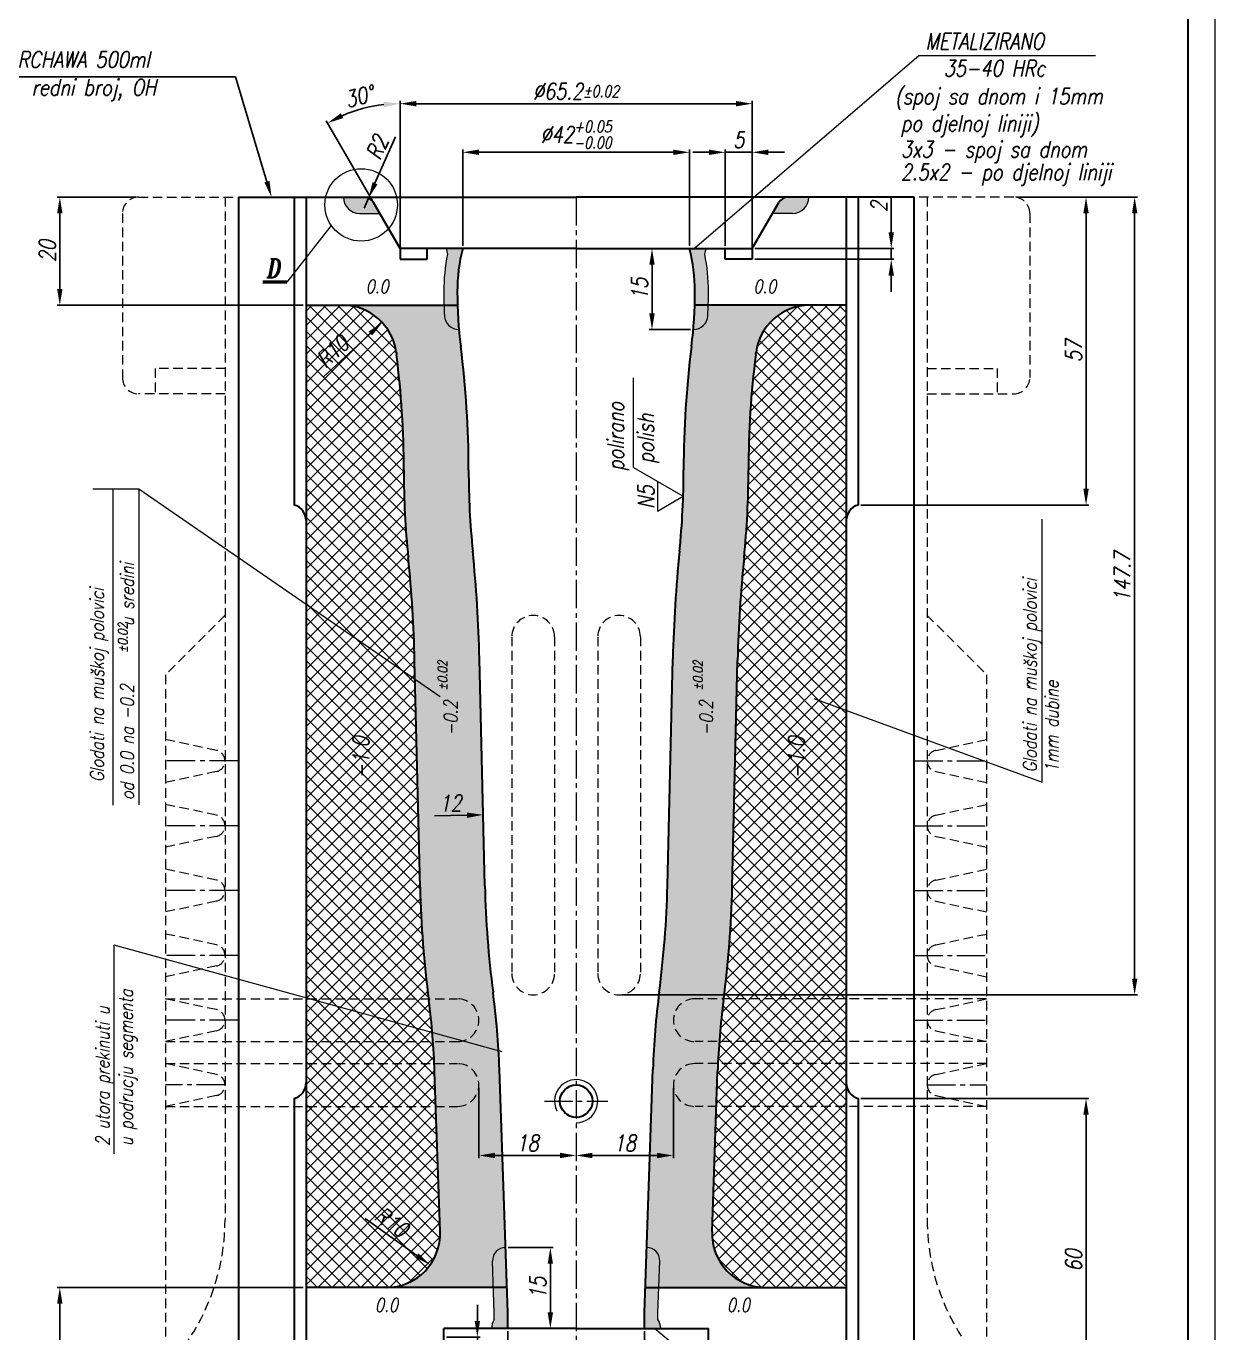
# Model space of a CAD drawing. Extents: x 459 to 1047, y 12 to 613.
# Drawn here: x 659.3 to 879.4, y 134.8 to 376.8 of the extents above; entities that cross this region are included whole.
import ezdxf
from ezdxf import colors
from ezdxf.entities.mleader import LeaderData, LeaderLine
from ezdxf.math import Vec2, Vec3

# ---------------------------------------------------------------- set-up
doc = ezdxf.new("R2010")
doc.units = 0
doc.header["$LTSCALE"] = 7
doc.header["$MEASUREMENT"] = 0
doc.linetypes.add('CENTER2', pattern=[1.125, 0.75, -0.125, 0.125, -0.125])
doc.linetypes.add('HIDDEN', pattern=[0.375, 0.25, -0.125])
doc.layers.get('0').update_dxf_attribs({"linetype": 'CONTINUOUS', "lineweight": 15})
for name, color, linetype, lineweight in [('1', 1, 'CENTER2', 15), ('2', 2, 'HIDDEN', 15), ('3', 3, 'CONTINUOUS', 30), ('4', 5, 'CONTINUOUS', 50), ('8', 252, 'CONTINUOUS', 15), ('ENGLISH', 252, 'CONTINUOUS', 18)]:
    doc.layers.add(name, color=color, linetype=linetype, lineweight=lineweight)
doc.styles.add('ITALICT', font='ITALICT.shx', dxfattribs={"width": 0.8, "height": 3})
doc.styles.get("Standard").update_dxf_attribs({"font": 'isocp.shx', "height": 3})
doc.dimstyles.get("Standard").update_dxf_attribs({"dimtxt": 3, "dimasz": 3, "dimexe": 0.5, "dimexo": 0.5, "dimgap": 0.8, "dimtad": 1, "dimdsep": 46, "dimtxsty": 'ITALICT', "dimcen": 0.09, "dimazin": 2, "dimtfac": 1, "dimtmove": 0, "dimatfit": 3, "dimfxl": 1, "dimtolj": 1, "dimtzin": 0, "dimarcsym": 0})

# ---------------------------------------------------------------- blocks, each defined once
blk = doc.blocks.new('*D15')
at = {"color": 0, "lineweight": -2, "transparency": 16777216}
for p, q in [((728.56, 336.12), (728.56, 362.94)), ((731.56, 362.44), (790.76, 362.44)), ((793.76, 336.12), (793.76, 362.94))]:
    blk.add_line(p, q, dxfattribs=at)
at = {"color": 0, "transparency": 16777216}
for points in [[(731.56, 362.94), (731.56, 361.94), (728.56, 362.44)], [(790.76, 362.94), (790.76, 361.94), (793.76, 362.44)]]:
    blk.add_solid(points, dxfattribs=at)
at = {"color": 0, "transparency": 16777216, "insert": (761.16, 364.74), "char_height": 3, "attachment_point": 5, "style": 'ITALICT'}
blk.add_mtext('\\A1;%%c65.2{}{\\H0.71x;\\C3;%%p0.02}', dxfattribs=at)
blk = doc.blocks.new('*D34')
at = {"color": 0, "lineweight": -2, "transparency": 16777216}
for p, q in [((743.16, 180.22), (743.16, 167.17)), ((746.16, 167.67), (758.16, 167.67))]:
    blk.add_line(p, q, dxfattribs=at)
at = {"color": 0, "transparency": 16777216}
for points in [[(746.16, 168.17), (746.16, 167.17), (743.16, 167.67)], [(758.16, 168.17), (758.16, 167.17), (761.16, 167.67)]]:
    blk.add_solid(points, dxfattribs=at)
at = {"color": 0, "transparency": 16777216, "insert": (752.16, 169.97), "char_height": 3, "attachment_point": 5, "style": 'ITALICT'}
blk.add_mtext('\\A1;18', dxfattribs=at)
blk = doc.blocks.new('*D35')
at = {"color": 0, "lineweight": -2, "transparency": 16777216}
for p, q in [((779.16, 180.22), (779.16, 167.17)), ((764.16, 167.67), (776.16, 167.67))]:
    blk.add_line(p, q, dxfattribs=at)
at = {"color": 0, "transparency": 16777216}
for points in [[(764.16, 168.17), (764.16, 167.17), (761.16, 167.67)], [(776.16, 168.17), (776.16, 167.17), (779.16, 167.67)]]:
    blk.add_solid(points, dxfattribs=at)
at = {"color": 0, "transparency": 16777216, "insert": (770.16, 169.97), "char_height": 3, "attachment_point": 5, "style": 'ITALICT'}
blk.add_mtext('\\A1;18', dxfattribs=at)
blk = doc.blocks.new('*D36')
at = {"color": 0, "lineweight": -2, "transparency": 16777216}
for p, q in [((842.66, 345.12), (856.06, 345.12)), ((855.56, 291.12), (855.56, 342.12)), ((813.85, 288.12), (856.06, 288.12))]:
    blk.add_line(p, q, dxfattribs=at)
at = {"color": 0, "transparency": 16777216}
for points in [[(855.06, 342.12), (856.06, 342.12), (855.56, 345.12)], [(855.06, 291.12), (856.06, 291.12), (855.56, 288.12)]]:
    blk.add_solid(points, dxfattribs=at)
at = {"color": 0, "transparency": 16777216, "insert": (853.26, 316.62), "char_height": 3, "attachment_point": 5, "rotation": 90, "style": 'ITALICT'}
blk.add_mtext('\\A1;57', dxfattribs=at)
blk = doc.blocks.new('*D37')
at = {"color": 0, "lineweight": -2, "transparency": 16777216}
for p, q in [((813.85, 178.22), (856.06, 178.22)), ((855.56, 121.22), (855.56, 175.22)), ((834.66, 118.22), (856.06, 118.22))]:
    blk.add_line(p, q, dxfattribs=at)
at = {"color": 0, "transparency": 16777216}
for points in [[(855.06, 175.22), (856.06, 175.22), (855.56, 178.22)], [(855.06, 121.22), (856.06, 121.22), (855.56, 118.22)]]:
    blk.add_solid(points, dxfattribs=at)
at = {"color": 0, "transparency": 16777216, "insert": (853.26, 148.22), "char_height": 3, "attachment_point": 5, "rotation": 90, "style": 'ITALICT'}
blk.add_mtext('\\A1;60', dxfattribs=at)
blk = doc.blocks.new('*D39')
at = {"color": 0, "lineweight": -2, "transparency": 16777216}
for p, q in [((842.66, 345.12), (865.06, 345.12)), ((864.56, 342.12), (864.56, 200.42)), ((769.61, 197.42), (865.06, 197.42))]:
    blk.add_line(p, q, dxfattribs=at)
at = {"color": 0, "transparency": 16777216}
for points in [[(864.06, 342.12), (865.06, 342.12), (864.56, 345.12)], [(864.06, 200.42), (865.06, 200.42), (864.56, 197.42)]]:
    blk.add_solid(points, dxfattribs=at)
at = {"color": 0, "transparency": 16777216, "insert": (862.26, 274.77), "char_height": 3, "attachment_point": 5, "rotation": 90, "style": 'ITALICT'}
blk.add_mtext('\\A1;147.7', dxfattribs=at)
blk = doc.blocks.new('*D40')
at = {"color": 0, "lineweight": -2, "transparency": 16777216}
for p, q in [((679.66, 345.12), (665.08, 345.12)), ((665.58, 342.12), (665.58, 328.12)), ((710.66, 325.12), (665.08, 325.12))]:
    blk.add_line(p, q, dxfattribs=at)
at = {"color": 0, "transparency": 16777216}
for points in [[(665.08, 342.12), (666.08, 342.12), (665.58, 345.12)], [(665.08, 328.12), (666.08, 328.12), (665.58, 325.12)]]:
    blk.add_solid(points, dxfattribs=at)
at = {"color": 0, "transparency": 16777216, "insert": (663.28, 335.12), "char_height": 3, "attachment_point": 5, "rotation": 90, "style": 'ITALICT'}
blk.add_mtext('\\A1;20', dxfattribs=at)
blk = doc.blocks.new('*D41')
at = {"color": 0, "lineweight": -2, "transparency": 16777216}
for p, q in [((710.66, 143.22), (665.08, 143.22)), ((665.58, 121.22), (665.58, 140.22)), ((675.33, 118.22), (665.08, 118.22))]:
    blk.add_line(p, q, dxfattribs=at)
at = {"color": 0, "transparency": 16777216}
for points in [[(665.08, 140.22), (666.08, 140.22), (665.58, 143.22)], [(665.08, 121.22), (666.08, 121.22), (665.58, 118.22)]]:
    blk.add_solid(points, dxfattribs=at)
at = {"color": 0, "transparency": 16777216, "insert": (663.28, 130.72), "char_height": 3, "attachment_point": 5, "rotation": 90, "style": 'ITALICT'}
blk.add_mtext('\\A1;25', dxfattribs=at)
blk = doc.blocks.new('*D56')
at = {"color": 0, "lineweight": -2, "transparency": 16777216}
for p, q in [((740.16, 336.12), (740.16, 353.94)), ((743.16, 353.44), (779.16, 353.44)), ((782.16, 336.12), (782.16, 353.94))]:
    blk.add_line(p, q, dxfattribs=at)
at = {"color": 0, "transparency": 16777216}
for points in [[(743.16, 353.94), (743.16, 352.94), (740.16, 353.44)], [(779.16, 353.94), (779.16, 352.94), (782.16, 353.44)]]:
    blk.add_solid(points, dxfattribs=at)
at = {"color": 0, "transparency": 16777216, "insert": (761.16, 356.72), "char_height": 3, "attachment_point": 5, "style": 'ITALICT'}
blk.add_mtext('\\A1;%%c42{}{\\H0.71x;\\C3;\\S+0.05^ -0.00;}', dxfattribs=at)
blk = doc.blocks.new('*D57')
at = {"color": 0, "lineweight": -2, "transparency": 16777216}
for p, q in [((727.7, 356.31), (723.93, 347.7)), ((721.92, 343.12), (722.73, 344.95))]:
    blk.add_line(p, q, dxfattribs=at)
at = {"color": 0, "transparency": 16777216}
blk.add_solid([(723.47, 347.9), (724.39, 347.5), (722.73, 344.95)], dxfattribs=at)
at = {"color": 0, "transparency": 16777216, "insert": (724.31, 354.3), "char_height": 3, "attachment_point": 5, "rotation": 66.3525, "style": 'ITALICT'}
blk.add_mtext('\\A1;R2', dxfattribs=at)
blk = doc.blocks.new('*D58')
at = {"color": 0, "lineweight": -2, "transparency": 16777216}
for p, q in [((748.51, 135.12), (748.51, 108.39)), ((773.81, 135.12), (773.81, 108.39)), ((751.51, 108.89), (770.81, 108.89))]:
    blk.add_line(p, q, dxfattribs=at)
at = {"color": 0, "transparency": 16777216}
for points in [[(751.51, 109.39), (751.51, 108.39), (748.51, 108.89)], [(770.81, 109.39), (770.81, 108.39), (773.81, 108.89)]]:
    blk.add_solid(points, dxfattribs=at)
at = {"color": 0, "transparency": 16777216, "insert": (761.16, 112.18), "char_height": 3, "attachment_point": 5, "style": 'ITALICT'}
blk.add_mtext('\\A1;%%c25.3{}{\\H0.71x;\\C3;\\S+0.05^ -0.00;}', dxfattribs=at)
blk = doc.blocks.new('*D61')
at = {"color": 0, "lineweight": -2, "transparency": 16777216}
for p, q in [((742.88, 137.02), (742.88, 140.02)), ((737.16, 134.02), (743.38, 134.02)), ((742.88, 134.02), (742.88, 132.52)), ((742.88, 129.52), (742.88, 119.89))]:
    blk.add_line(p, q, dxfattribs=at)
at = {"color": 0, "transparency": 16777216}
for points in [[(742.38, 137.02), (743.38, 137.02), (742.88, 134.02)], [(742.38, 129.52), (743.38, 129.52), (742.88, 132.52)]]:
    blk.add_solid(points, dxfattribs=at)
at = {"color": 0, "transparency": 16777216, "insert": (740.58, 123.21), "char_height": 3, "attachment_point": 5, "rotation": 90, "style": 'ITALICT'}
blk.add_mtext('\\A1;1.5', dxfattribs=at)
blk = doc.blocks.new('*D92')
at = {"color": 0, "lineweight": -2, "transparency": 16777216}
for p, q in [((728.56, 336.62), (728.56, 362.95)), ((723.41, 344.55), (714.9, 359.29))]:
    blk.add_line(p, q, dxfattribs=at)
blk.add_arc((728.56, 335.62), 26.83, 96.4093, 113.5907, dxfattribs=at)
at = {"color": 0, "transparency": 16777216}
for points in [[(718.05, 359.76), (717.6, 360.66), (715.15, 358.86)], [(725.54, 362.78), (725.6, 361.79), (728.56, 362.45)]]:
    blk.add_solid(points, dxfattribs=at)
at = {"color": 0, "transparency": 16777216, "insert": (721.02, 363.76), "char_height": 3, "attachment_point": 5, "rotation": 15, "style": 'ITALICT'}
blk.add_mtext('\\A1;30°', dxfattribs=at)
blk = doc.blocks.new('*D100')
at = {"color": 0, "lineweight": -2, "transparency": 16777216}
for p, q in [((748.6, 150.62), (756.89, 150.62)), ((756.39, 147.62), (756.39, 138.62))]:
    blk.add_line(p, q, dxfattribs=at)
at = {"color": 0, "transparency": 16777216}
for points in [[(755.89, 147.62), (756.89, 147.62), (756.39, 150.62)], [(755.89, 138.62), (756.89, 138.62), (756.39, 135.62)]]:
    blk.add_solid(points, dxfattribs=at)
at = {"color": 0, "transparency": 16777216, "insert": (754.09, 143.12), "char_height": 3, "attachment_point": 5, "rotation": 90, "style": 'ITALICT'}
blk.add_mtext('\\A1;15', dxfattribs=at)
blk = doc.blocks.new('*D101')
at = {"color": 0, "lineweight": -2, "transparency": 16777216}
for p, q in [((819.5, 338.62), (819.5, 345.16)), ((794.26, 335.62), (820, 335.62)), ((819.5, 333.62), (819.5, 335.62)), ((794.26, 333.62), (820, 333.62)), ((819.5, 330.62), (819.5, 327.62))]:
    blk.add_line(p, q, dxfattribs=at)
at = {"color": 0, "transparency": 16777216}
for points in [[(819, 338.62), (820, 338.62), (819.5, 335.62)], [(819, 330.62), (820, 330.62), (819.5, 333.62)]]:
    blk.add_solid(points, dxfattribs=at)
at = {"color": 0, "transparency": 16777216, "insert": (817.2, 343.39), "char_height": 3, "attachment_point": 5, "rotation": 90, "style": 'ITALICT'}
blk.add_mtext('\\A1;2', dxfattribs=at)
blk = doc.blocks.new('*D102')
at = {"color": 0, "lineweight": -2, "transparency": 16777216}
for p, q in [((785.76, 353.44), (782.76, 353.44)), ((788.76, 336.12), (788.76, 353.94)), ((793.76, 353.44), (788.76, 353.44)), ((793.76, 336.12), (793.76, 353.94)), ((796.76, 353.44), (799.76, 353.44))]:
    blk.add_line(p, q, dxfattribs=at)
at = {"color": 0, "transparency": 16777216}
for points in [[(785.76, 353.94), (785.76, 352.94), (788.76, 353.44)], [(796.76, 353.94), (796.76, 352.94), (793.76, 353.44)]]:
    blk.add_solid(points, dxfattribs=at)
at = {"color": 0, "transparency": 16777216, "insert": (791.26, 355.74), "char_height": 3, "attachment_point": 5, "style": 'ITALICT'}
blk.add_mtext('\\A1;5', dxfattribs=at)
blk = doc.blocks.new('*D103')
at = {"color": 0, "lineweight": -2, "transparency": 16777216}
for p, q in [((775.21, 332.62), (775.21, 323.62)), ((782.36, 320.62), (774.71, 320.62))]:
    blk.add_line(p, q, dxfattribs=at)
at = {"color": 0, "transparency": 16777216}
for points in [[(774.71, 332.62), (775.71, 332.62), (775.21, 335.62)], [(774.71, 323.62), (775.71, 323.62), (775.21, 320.62)]]:
    blk.add_solid(points, dxfattribs=at)
at = {"color": 0, "transparency": 16777216, "insert": (772.91, 328.12), "char_height": 3, "attachment_point": 5, "rotation": 90, "style": 'ITALICT'}
blk.add_mtext('\\A1;15', dxfattribs=at)
blk = doc.blocks.new('A$C06FE1C3C')
for p, q in [((-9.22, 5.32), (-9.22, 21.93)), ((-9.22, 5.32), (0, 0)), ((-4.76, 2.75), (-4.76, -2.75)), ((-4.76, -2.75), (0, 0))]:
    blk.add_line(p, q)
at = {"style": 'ITALICT', "width": 0.8}
for s, p in [('polirano', (-11.02, 4.68)), ('N5', (-5.38, -2.36))]:
    blk.add_text(s, height=3, rotation=90, dxfattribs=at).set_placement(p)
at = {"layer": 'ENGLISH', "style": 'ITALICT', "width": 0.8}
blk.add_text('polish', height=3, rotation=90, dxfattribs=at).set_placement((-5.45, 6.02))
blk = doc.blocks.new('*D106')
at = {"color": 0, "lineweight": -2, "transparency": 16777216}
blk.add_line((714.41, 311.86), (723.07, 319.88), dxfattribs=at)
at = {"color": 0, "transparency": 16777216}
blk.add_solid([(722.73, 320.24), (723.41, 319.51), (725.27, 321.91)], dxfattribs=at)
at = {"color": 0, "transparency": 16777216, "insert": (716.08, 316.54), "char_height": 3, "attachment_point": 5, "rotation": 42.7799, "style": 'ITALICT'}
blk.add_mtext('\\A1;R10', dxfattribs=at)
blk = doc.blocks.new('*D107')
at = {"color": 0, "lineweight": -2, "transparency": 16777216}
blk.add_line((722.09, 156.01), (731.7, 149.15), dxfattribs=at)
at = {"color": 0, "transparency": 16777216}
blk.add_solid([(731.99, 149.56), (731.41, 148.75), (734.14, 147.41)], dxfattribs=at)
at = {"color": 0, "transparency": 16777216, "insert": (727.01, 155.33), "char_height": 3, "attachment_point": 5, "rotation": 324.4875, "style": 'ITALICT'}
blk.add_mtext('\\A1;R10', dxfattribs=at)
blk = doc.blocks.new('*D108')
at = {"color": 0, "lineweight": -2, "transparency": 16777216}
blk.add_line((734.95, 230.54), (740.95, 230.68), dxfattribs=at)
at = {"color": 0, "transparency": 16777216}
for points in [[(734.94, 231.04), (734.97, 230.04), (731.95, 230.47)], [(740.94, 231.18), (740.96, 230.18), (743.95, 230.75)]]:
    blk.add_solid(points, dxfattribs=at)
at = {"color": 0, "transparency": 16777216, "insert": (737.9, 232.91), "char_height": 3, "attachment_point": 5, "rotation": 1.3639, "style": 'ITALICT'}
blk.add_mtext('\\A1;12', dxfattribs=at)

msp = doc.modelspace()

# ---------------------------------------------------------------- hatches: boundary and pattern name
h = msp.add_hatch(color=256)
h.dxf.hatch_style = 1
h.paths.add_polyline_path([(718.0794, 345.121, 0.41421356), (721.0794, 342.121), (724.8115, 342.121), (723.6568, 344.121, 0.26794919), (721.9247, 345.121)])
h.paths.add_polyline_path([(801.2491, 342.121, 0.41421356), (804.2491, 345.121), (800.4038, 345.121, 0.26794919), (798.6717, 344.121), (797.517, 342.121)])
h = msp.add_hatch(color=256)
h.dxf.hatch_style = 1
h.paths.add_polyline_path([(784.9698, 334.5585, 0.09075242), (785.1642, 335.621), (782.1642, 335.621, -0.06225775), (783.1642, 327.621, -0.00781393), (783.1252, 325.121), (785.6263, 325.121, 0.00757706), (785.6642, 327.621, 0.04992545)])
h.paths.add_polyline_path([(785.6263, 325.121), (783.1252, 325.121, -0.01409017), (782.8574, 320.621, 0.39847713), (785.5439, 323.1662, 0.00592936)])
h.paths.add_polyline_path([(739.2033, 325.121), (736.7021, 325.121, 0.00592936), (736.7846, 323.1662, 0.39847713), (739.4711, 320.621, -0.01409017)])
h.paths.add_polyline_path([(739.1642, 327.621, -0.06225775), (740.1642, 335.621), (737.1642, 335.621, 0.09075242), (737.3587, 334.5585, 0.04992545), (736.6642, 327.621, 0.00757706), (736.7021, 325.121), (739.2033, 325.121, -0.00781393)])
h = msp.add_hatch(color=256)
h.dxf.hatch_style = 1
h.paths.add_polyline_path([(748.1009, 150.621, 0.42433445), (745.6855, 148.121), (745.8543, 143.221), (748.3558, 143.221)])
h.paths.add_polyline_path([(748.3558, 143.221), (745.8543, 143.221), (746.0142, 138.578), (746.0142, 137.2793, 0.14747682), (745.5142, 135.621), (748.5142, 135.621), (748.5142, 138.621)])
h.paths.add_polyline_path([(776.4742, 143.221), (773.9727, 143.221), (773.8142, 138.621), (773.8142, 135.621), (776.8142, 135.621, 0.14747682), (776.3142, 137.2793), (776.3142, 138.578)])
h.paths.add_polyline_path([(776.6429, 148.121, 0.42433445), (774.2276, 150.621), (773.9727, 143.221), (776.4742, 143.221)])
at = {"layer": '8'}
h = msp.add_hatch(dxfattribs=at)
h.set_pattern_fill('ANSI37', color=256, scale=15)
h.paths.add_polyline_path([(811.1642, 325.121), (804.3954, 325.121, 0.38180118), (794.458, 316.2379, 0.03220377), (793.0642, 294.621, -0.02515493), (792.2452, 278.3515, 0.01920073), (791.0608, 259.3354), (790.0608, 217.3354, -0.02660793), (788.4436, 196.3759, 0.02394978), (787.3571, 183.2079), (786.3361, 153.5653, 0.42433445), (796.3302, 143.221), (811.1642, 143.221)])
h.paths.add_polyline_path([(732.2676, 217.3354), (731.3512, 255.8273), (711.1642, 269.7457), (711.1642, 196.8365), (734.5349, 190.4059, 0.01088044), (733.8849, 196.3759, -0.02660793)])
h.paths.add_polyline_path([(730.0833, 278.3515, -0.02515493), (729.2642, 294.621, 0.03220377), (727.8705, 316.2379, 0.38180118), (717.9331, 325.121), (711.1642, 325.121), (711.1642, 269.7457), (731.3512, 255.8273), (731.2676, 259.3354, 0.01920073)])
h.paths.add_polyline_path([(735.9924, 153.5653), (734.9713, 183.2079, 0.01306594), (734.5349, 190.4059), (711.1642, 196.8365), (711.1642, 143.221), (725.9983, 143.221, 0.42433445)])
h.paths.add_polyline_path([(804.2179, 236.9022), (804.2179, 246.6307), (799.7179, 246.6307), (799.7179, 236.9022)], flags=24)
h.paths.add_polyline_path([(723.5862, 236.9022), (723.5862, 246.6307), (719.0862, 246.6307), (719.0862, 236.9022)], flags=24)
h.paths.add_polyline_path([(722.1609, 156.0209), (729.2426, 150.9673), (731.8566, 154.6302), (724.7749, 159.6839)], flags=24)
h.paths.add_polyline_path([(714.4128, 311.9316), (720.7983, 317.8405), (717.742, 321.1434), (711.3564, 315.2345)], flags=24)
h = msp.add_hatch(dxfattribs=at)
h.set_pattern_fill('DOTS', color=256, scale=15)
h.paths.add_polyline_path([(742.0226, 279.5567, -0.02515493), (741.2642, 294.621, 0.03178603), (739.8096, 317.4803, -0.00987265), (739.4711, 320.621, -0.39847713), (736.7846, 323.1662, -0.00592936), (736.7021, 325.121), (717.9331, 325.121, -0.37867034), (727.8577, 316.3465, 0.00106087), (727.9064, 315.9592, -0.03178603), (729.2642, 294.621, 0.02515493), (730.0833, 278.3515, -0.01920073), (731.2676, 259.3354), (732.2676, 217.3354, 0.02660793), (733.8849, 196.3759, -0.01088044), (734.5349, 190.4059), (746.808, 187.0288, 0.01826148), (745.7833, 197.934, -0.02660793), (744.2642, 217.621), (743.2642, 259.621, 0.01920073)])
h.paths.add_polyline_path([(746.808, 187.0288), (734.5349, 190.4059, -0.01306594), (734.9713, 183.2079), (735.9924, 153.5653, -0.42433445), (725.9983, 143.221), (745.8543, 143.221), (745.6855, 148.121, -0.42433445), (748.1009, 150.621), (746.9642, 183.621, 0.00568582)])
h.paths.add_polyline_path([(737.7225, 253.869), (737.7225, 261.2107), (735.0975, 261.2107), (735.0975, 253.869)], flags=24)
h.paths.add_polyline_path([(739.8249, 244.9743), (739.8249, 253.0815), (736.0749, 253.0815), (736.0749, 244.9743)], flags=24)
h.paths.add_polyline_path([(735.3742, 230.599), (740.5299, 230.7217), (740.4228, 235.2204), (735.2671, 235.0977)], flags=24)
h = msp.add_hatch(dxfattribs=at)
h.set_pattern_fill('DOTS', color=256, scale=15)
h.paths.add_polyline_path([(793.0642, 294.621, -0.03178603), (794.4221, 315.9592, 0.00106087), (794.4708, 316.3465, -0.37867034), (804.3954, 325.121), (785.6263, 325.121, -0.00592936), (785.5439, 323.1662, -0.39847713), (782.8574, 320.621, -0.00987265), (782.5189, 317.4803, 0.03178603), (781.0642, 294.621, -0.02515493), (780.3059, 279.5567, 0.01920073), (779.0642, 259.621), (778.0642, 217.621, -0.02660793), (776.5452, 197.934, 0.02394978), (775.3642, 183.621), (774.2276, 150.621, -0.42433445), (776.6429, 148.121), (776.4742, 143.221), (796.3302, 143.221, -0.42433445), (786.3361, 153.5653), (787.3571, 183.2079, -0.02394978), (788.4436, 196.3759, 0.02660793), (790.0608, 217.3354), (791.0608, 259.3354, -0.01920073), (792.2452, 278.3515, 0.02515493)])
h.paths.add_polyline_path([(787.1139, 244.9743), (787.1139, 253.0815), (783.3639, 253.0815), (783.3639, 244.9743)], flags=24)
h.paths.add_polyline_path([(785.0115, 253.869), (785.0115, 261.2107), (782.3865, 261.2107), (782.3865, 253.869)], flags=24)

# ---------------------------------------------------------------- linework, layer by layer
for p, q in [((879.4079, 612.9628), (879.4079, 12.3608)), ((824.6164, 371.3021), (783.0552, 335.621)), ((857.2871, 371.3021), (824.6164, 371.3021)), ((721.0794, 342.121), (724.8115, 342.121)), ((801.2491, 342.121), (797.517, 342.121)), ((715.8269, 339.9113), (707.6362, 329.4)), ((728.5642, 336.121), (728.5642, 335.621)), ((793.7642, 335.621), (793.7642, 336.121)), ((671.671, 291.0956), (680.199, 291.0956)), ((675.4528, 232.5317), (675.4528, 291.0956)), ((680.199, 291.0956), (680.199, 232.5744)), ((680.199, 291.0956), (735.9828, 252.6339)), ((847.4647, 236.7748), (847.4647, 285.5093)), ((805.1729, 252.3139), (847.4647, 236.7748)), ((675.6378, 167.989), (675.6378, 206.6119)), ((747.4463, 186.8532), (675.6378, 206.6119)), ((746.0157, 138.535), (745.6855, 148.121)), ((776.3128, 138.535), (776.6429, 148.121)), ((746.0142, 137.2793), (746.0142, 138.621)), ((776.3142, 137.2793), (776.3142, 138.621)), ((808.3573, 108.3802), (775.6465, 135.621))]:
    msp.add_line(p, q)
msp.add_circle((721.3659, 343.696), 6.7086)
for centre, radius, start, end in [((721.0794, 345.121), 3, 180, 270), ((801.2491, 345.121), 3, 270, 0), ((771.6642, 327.621), 35, 168.567423, 180), ((740.1642, 335.621), 3, 180, 200.742103), ((782.1642, 335.621), 3, 339.257897, 360), ((750.6642, 327.621), 35, 360, 11.432577), ((819.1642, 327.621), 82.5, 180, 183.095394), ((703.1642, 327.621), 82.5, 356.904606, 360), ((739.4711, 323.3114), 2.6904, 183.095394, 269.999998), ((782.8574, 323.3114), 2.6904, 270.000002, 356.904606), ((761.1642, 177.721), 4, 270, 206.70514), ((748.1009, 148.2042), 2.4168, 90, 181.972741), ((774.2276, 148.2042), 2.4168, 358.027259, 90), ((748.5142, 135.621), 3, 146.44269, 180), ((773.8142, 135.621), 3, 0, 33.55731)]:
    msp.add_arc(centre, radius, start, end)
at = {"layer": '1'}
for p, q in [((761.1642, 345.121), (761.1642, 118.221)), ((698.542, 240.721), (685.1642, 240.721)), ((823.7865, 240.721), (837.1642, 240.721)), ((698.542, 228.721), (685.1642, 228.721)), ((823.7865, 228.721), (837.1642, 228.721)), ((698.542, 216.721), (685.1642, 216.721)), ((823.7865, 216.721), (837.1642, 216.721)), ((698.542, 204.721), (685.1642, 204.721)), ((823.7865, 204.721), (837.1642, 204.721)), ((698.542, 192.721), (685.1642, 192.721)), ((823.7865, 192.721), (837.1642, 192.721)), ((696.1642, 180.721), (685.1642, 180.721)), ((826.1642, 180.721), (837.1642, 180.721)), ((755.289, 177.721), (767.056, 177.721))]:
    msp.add_line(p, q, dxfattribs=at)
at = {"layer": '2'}
for p, q in [((680.1642, 345.121), (698.7142, 345.121)), ((696.1642, 345.121), (696.1642, 155.771)), ((842.1642, 345.121), (823.6642, 345.121)), ((826.1642, 345.121), (826.1642, 155.771)), ((677.1642, 342.121), (677.1642, 311.721)), ((845.1642, 342.121), (845.1642, 311.721)), ((696.2142, 313.421), (683.2142, 313.421)), ((683.2142, 313.421), (683.2142, 308.721)), ((826.1142, 313.421), (839.1142, 313.421)), ((839.1142, 313.421), (839.1142, 308.721)), ((696.2142, 308.721), (680.1642, 308.721)), ((826.1142, 308.721), (842.1642, 308.721)), ((696.2142, 267.721), (685.1642, 256.671)), ((826.1142, 267.721), (837.1642, 256.671)), ((749.2642, 263.721), (749.2642, 201.371)), ((757.1642, 263.721), (757.1642, 201.371)), ((765.1642, 263.721), (765.1642, 201.371)), ((773.0642, 263.721), (773.0642, 201.371)), ((685.1642, 256.671), (685.1642, 121.221)), ((837.1642, 256.671), (837.1642, 121.221)), ((694.5801, 242.6773), (685.1642, 244.6787)), ((827.7484, 242.6773), (837.1642, 244.6787)), ((694.5801, 238.7647), (685.1642, 236.7633)), ((827.7484, 238.7647), (837.1642, 236.7633)), ((694.5801, 230.6773), (685.1642, 232.6787)), ((827.7484, 230.6773), (837.1642, 232.6787)), ((694.5801, 226.7647), (685.1642, 224.7633)), ((827.7484, 226.7647), (837.1642, 224.7633)), ((694.5801, 218.6773), (685.1642, 220.6787)), ((827.7484, 218.6773), (837.1642, 220.6787)), ((694.5801, 214.7647), (685.1642, 212.7633)), ((827.7484, 214.7647), (837.1642, 212.7633)), ((694.5801, 206.6773), (685.1642, 208.6787)), ((827.7484, 206.6773), (837.1642, 208.6787)), ((694.5801, 202.7647), (685.1642, 200.7633)), ((827.7484, 202.7647), (837.1642, 200.7633)), ((694.5801, 194.6773), (685.1642, 196.6787)), ((685.1642, 196.6787), (739.2012, 196.6787)), ((837.1642, 196.6787), (783.1272, 196.6787)), ((827.7484, 194.6773), (837.1642, 196.6787)), ((694.5801, 190.7647), (685.1642, 188.7633)), ((685.1642, 188.7527), (739.2012, 188.7527)), ((837.1642, 188.7527), (783.1272, 188.7527)), ((827.7484, 190.7647), (837.1642, 188.7633)), ((694.5801, 182.6773), (685.1642, 184.6787)), ((685.1642, 184.6787), (739.2012, 184.6787)), ((837.1642, 184.6787), (783.1272, 184.6787)), ((827.7484, 182.6773), (837.1642, 184.6787)), ((694.5801, 178.7647), (685.1642, 176.7633)), ((685.1642, 176.7527), (739.2012, 176.7527)), ((837.1642, 176.7527), (783.1272, 176.7527)), ((827.7484, 178.7647), (837.1642, 176.7633))]:
    msp.add_line(p, q, dxfattribs=at)
for centre, radius, start, end in [((680.1642, 342.121), 3, 90, 180), ((842.1642, 342.121), 3, 0, 90), ((680.1642, 311.721), 3, 180, 270), ((842.1642, 311.721), 3, 270, 0), ((753.2142, 263.721), 3.95, 0, 180), ((769.1142, 263.721), 3.95, 0, 180), ((694.1642, 240.721), 2, 282, 78), ((828.1642, 240.721), 2, 102, 258), ((694.1642, 228.721), 2, 282, 78), ((828.1642, 228.721), 2, 102, 258), ((694.1642, 216.721), 2, 282, 78), ((828.1642, 216.721), 2, 102, 258), ((694.1642, 204.721), 2, 282, 78), ((828.1642, 204.721), 2, 102, 258), ((753.2142, 201.371), 3.95, 180, 0), ((769.1142, 201.371), 3.95, 180, 0), ((739.2012, 192.7157), 3.963, 270, 90), ((783.1272, 192.7157), 3.963, 90, 270), ((694.1642, 192.721), 2, 282, 78), ((828.1642, 192.721), 2, 102, 258), ((739.2012, 180.7157), 3.963, 270, 90), ((783.1272, 180.7157), 3.963, 90, 270), ((694.1642, 180.721), 2, 282, 78), ((828.1642, 180.721), 2, 102, 258), ((656.1642, 155.771), 40, 316.468848, 0), ((866.1642, 155.771), 40, 180, 223.531152)]:
    msp.add_arc(centre, radius, start, end, dxfattribs=at)
at = {"layer": '3'}
for p, q in [((874.4079, 607.9628), (874.4079, 17.3608)), ((698.6642, 345.121), (698.6642, 118.221)), ((698.7142, 345.121), (761.1642, 345.121)), ((708.9804, 345.121), (708.9804, 288.121)), ((711.1642, 345.121), (711.1642, 118.221)), ((728.5642, 335.621), (723.6568, 344.121)), ((823.6642, 345.121), (761.1642, 345.121)), ((793.7642, 335.621), (798.6717, 344.121)), ((811.1642, 345.121), (811.1642, 118.221)), ((813.3481, 345.121), (813.3481, 288.121)), ((823.6642, 345.121), (823.6642, 118.221)), ((761.1642, 335.621), (728.5642, 335.621)), ((728.5642, 335.621), (728.5642, 333.621)), ((733.5642, 333.621), (733.5642, 335.621)), ((761.1642, 335.621), (793.7642, 335.621)), ((788.7642, 333.621), (788.7642, 335.621)), ((793.7642, 335.621), (793.7642, 333.621)), ((728.5642, 333.621), (733.5642, 333.621)), ((793.7642, 333.621), (788.7642, 333.621)), ((711.1642, 325.121), (739.2033, 325.121)), ((811.1642, 325.121), (783.1252, 325.121)), ((732.2676, 217.3354), (731.2676, 259.3354)), ((744.2642, 217.621), (743.2642, 259.621)), ((778.0642, 217.621), (779.0642, 259.621)), ((790.0608, 217.3354), (791.0608, 259.3354)), ((735.9924, 153.5653), (734.9713, 183.2079)), ((748.5142, 138.621), (746.9642, 183.621)), ((773.8142, 138.621), (775.3642, 183.621)), ((786.3361, 153.5653), (787.3571, 183.2079)), ((708.9804, 178.221), (708.9804, 118.221)), ((813.3481, 178.221), (813.3481, 118.221)), ((748.3558, 143.221), (711.1642, 143.221)), ((773.9727, 143.221), (811.1642, 143.221)), ((748.5142, 135.621), (748.5142, 138.621)), ((773.8142, 135.621), (773.8142, 138.621)), ((761.1642, 135.621), (736.6642, 135.621)), ((736.6642, 132.521), (736.6642, 135.621)), ((761.1642, 135.621), (785.6642, 135.621)), ((785.6642, 132.521), (785.6642, 135.621))]:
    msp.add_line(p, q, dxfattribs=at)
msp.add_circle((761.1642, 177.721), 3, dxfattribs=at)
for centre, radius, start, end in [((721.9247, 343.121), 2, 30, 90), ((800.4038, 343.121), 2, 90, 150), ((771.6642, 327.621), 32.5, 165.749967, 180), ((750.6642, 327.621), 32.5, 0, 14.250033), ((819.1642, 327.621), 80, 180, 187.282371), ((703.1642, 327.621), 80, 352.717629, 0), ((717.9331, 315.121), 10, 7.039237, 90), ((804.3954, 315.121), 10, 90, 172.960763), ((560.9285, 294.621), 180.3357, 0, 7.282371), ((961.3999, 294.621), 180.3357, 172.717629, 180), ((819.1642, 327.621), 92, 187.039237, 187.282371), ((560.9285, 294.621), 168.3357, 0, 7.282371), ((961.3999, 294.621), 168.3357, 172.717629, 180), ((703.1642, 327.621), 92, 352.717629, 352.960763), ((891.2642, 294.621), 162, 180, 185.763871), ((891.2642, 294.621), 150, 180, 185.763871), ((631.0642, 294.621), 150, 354.236129, 0), ((631.0642, 294.621), 162, 354.236129, 0), ((708.1642, 285.2342), 3, 0, 74.213144), ((814.1642, 285.2342), 3, 105.786856, 180), ((483.1701, 253.4283), 248.1678, 1.363928, 5.763871), ((483.1701, 253.4283), 260.1678, 1.363928, 5.763871), ((1039.1584, 253.4283), 260.1678, 174.236129, 178.636072), ((1039.1584, 253.4283), 248.1678, 174.236129, 178.636072), ((929.8659, 222.0401), 197.6542, 181.363928, 187.460578), ((929.8659, 222.0401), 185.6542, 181.363928, 187.460578), ((592.4626, 222.0401), 185.6542, 352.539422, 358.636072), ((592.4626, 222.0401), 197.6542, 352.539422, 358.636072), ((597.0531, 178.4574), 138, 1.972741, 7.460578), ((597.0531, 178.4574), 150, 1.972741, 7.460578), ((925.2753, 178.4574), 150, 172.539422, 178.027259), ((925.2753, 178.4574), 138, 172.539422, 178.027259), ((708.1642, 181.1079), 3, 285.786856, 0), ((814.1642, 181.1079), 3, 180, 254.213144), ((725.9983, 153.221), 10, 270, 1.972741), ((796.3302, 153.221), 10, 178.027259, 270)]:
    msp.add_arc(centre, radius, start, end, dxfattribs=at)
at = {"layer": '4'}
msp.add_line((707.6362, 329.4), (703.1598, 329.4), dxfattribs=at)

# ---------------------------------------------------------------- block references
msp.add_blockref('A$C06FE1C3C', (780.9855, 289.7627))

# ---------------------------------------------------------------- texts
at = {"style": 'ITALICT', "width": 0.8}
for s, height, p in [('METALIZIRANO', 3, (825.8535, 372.5014)), ('GRAVIRATI: VARCHAWA 500ml ', 3, (636.0654, 369.1176)), ('35-40 HRc', 3, (829.2144, 367.4931)), ('redni broj, OH', 3, (660.3813, 363.9599)), ('(spoj sa dnom i 15mm', 3, (820.1978, 362.3205)), ('po djelnoj liniji)', 3, (821.2702, 357.3191)), ('3x3 - spoj sa dnom', 3, (821.2702, 352.4863)), ('2.5x2 - po djelnoj liniji', 3, (821.2702, 348.2843)), ('D', 3.5, (703.9033, 330.2139)), ('0.0', 2.5, (722.194, 327.3391)), ('0.0', 2.5, (793.9629, 327.3391)), ('0.0', 2.5, (723.9176, 138.7304)), ('0.0', 2.5, (789.0657, 138.7304))]:
    msp.add_text(s, height=height, dxfattribs=at).set_placement(p)
for s, height, p in [('od 0.0 na -0.2      u sredini', 2.5, (679.2914, 233.4684)), ('Glodati na muškoj polovici', 2.5, (673.712, 236.8397)), ('Glodati na muškoj polovici', 2.5, (846.4197, 238.6171)), (' %%p0.02', 1.75, (678.1116, 259.801)), (' %%p0.02', 1.75, (737.285, 252.8399)), (' %%p0.02', 1.75, (784.574, 252.8399)), ('1mm dubine', 2.5, (850.4674, 238.6171)), ('-0.2', 2.5, (739.1999, 245.4088)), ('-0.2', 2.5, (786.4889, 245.4088)), ('-1.0', 3, (722.8362, 237.4236)), ('-1.0', 3, (803.4679, 237.4236)), ('u podrucju segmenta', 2.5, (679.0902, 169.4123)), ('2 utora prekinuti u', 2.5, (674.7521, 169.4123))]:
    msp.add_text(s, height=height, rotation=90, dxfattribs=at).set_placement(p)

# ---------------------------------------------------------------- dimensions: what is measured, and where the dimension line sits
dim = msp.add_angular_dim_2l(base=(723.9049, 362.0457), line1=((728.5642, 336.121), (728.5642, 335.621)), line2=((728.5642, 335.621), (723.6568, 344.121)), dimstyle='Standard')
dim.commit()
dim.dimension.update_dxf_attribs({"geometry": '*D92', "text_midpoint": (721.0242, 363.7607)})
dim = msp.add_linear_dim(base=(793.7642, 362.4384), p1=(728.5642, 335.621), p2=(793.7642, 335.621), text='%%c<>{}{\\H0.71x;\\C3;%%p0.02}', dimstyle='Standard', override={"dimtp": 0.02, "dimtm": 0.02, "dimtdec": 2, "dimtmove": 0, "dimtzin": 0})
dim.commit()
dim.dimension.update_dxf_attribs({"geometry": '*D15', "text_midpoint": (761.1642, 362.4384), "dimtype": 160})
for base, p1, p2, text, override, picture, middle in [((782.1642, 353.4384), (740.1642, 335.621), (782.1642, 335.621), '%%c<>{}{\\H0.71x;\\C3;\\S+0.05^ -0.00;}', {"dimtp": 0.05, "dimtm": 0, "dimtdec": 2, "dimtmove": 0, "dimtzin": 0}, '*D56', (761.1642, 356.7234)), ((773.8142, 108.8925), (748.5142, 135.621), (773.8142, 135.621), '<>{}{\\H0.71x;\\C3;\\S+0.05^ -0.00;}', {"dimpost": '%%c<>', "dimtp": 0.05, "dimtm": 0, "dimtdec": 2, "dimtmove": 0, "dimtzin": 0}, '*D58', (761.1642, 112.1775))]:
    dim = msp.add_linear_dim(base=base, p1=p1, p2=p2, text=text, dimstyle='Standard', override=override)
    dim.commit()
    dim.dimension.update_dxf_attribs({"geometry": picture, "text_midpoint": middle})
dim = msp.add_radius_dim(center=(721.9247, 343.121), mpoint=(722.7269, 344.9531), dimstyle='Standard')
dim.commit()
dim.dimension.update_dxf_attribs({"geometry": '*D57', "text_midpoint": (724.3103, 354.3031)})
for base, p1, p2, picture, middle in [((788.7642, 353.4384), (793.7642, 335.621), (788.7642, 335.621), '*D102', (791.2642, 355.7384)), ((761.1642, 167.6662), (743.1642, 180.7157), (761.1642, 167.6662), '*D34', (752.1642, 169.9662))]:
    dim = msp.add_linear_dim(base=base, p1=p1, p2=p2, dimstyle='Standard')
    dim.commit()
    dim.dimension.update_dxf_attribs({"geometry": picture, "text_midpoint": middle})
for base, p1, p2, picture, middle in [((665.5849, 325.121), (680.1642, 345.121), (711.1642, 325.121), '*D40', (663.2849, 335.121)), ((775.2101, 320.621), (775.2101, 335.621), (782.8574, 320.621), '*D103', (772.9101, 328.121)), ((855.56, 178.221), (834.1642, 118.221), (813.3481, 178.221), '*D37', (853.26, 148.221)), ((756.3947, 135.621), (748.1009, 150.621), (756.3947, 135.621), '*D100', (754.0947, 143.121)), ((665.5849, 143.221), (675.8311, 118.221), (711.1642, 143.221), '*D41', (663.2849, 130.721)), ((742.8797, 132.521), (736.6642, 134.021), (742.8797, 132.521), '*D61', (740.5797, 123.2067))]:
    dim = msp.add_linear_dim(base=base, p1=p1, p2=p2, angle=90, dimstyle='Standard')
    dim.commit()
    dim.dimension.update_dxf_attribs({"geometry": picture, "text_midpoint": middle})
dim = msp.add_linear_dim(base=(864.56, 197.421), p1=(842.1642, 345.121), p2=(769.1142, 197.421), angle=90, dimstyle='Standard', override={"dimtmove": 0})
dim.commit()
dim.dimension.update_dxf_attribs({"geometry": '*D39', "text_midpoint": (864.56, 274.771), "dimtype": 160})
dim = msp.add_linear_dim(base=(819.4956, 333.621), p1=(793.7642, 335.621), p2=(793.7642, 333.621), angle=90, dimstyle='Standard')
dim.commit()
dim.dimension.update_dxf_attribs({"geometry": '*D101', "text_midpoint": (819.4956, 343.3925), "dimtype": 160})
dim = msp.add_linear_dim(base=(855.56, 345.121), p1=(813.3481, 288.121), p2=(842.1642, 345.121), angle=90, dimstyle='Standard', override={"dimtmove": 0})
dim.commit()
dim.dimension.update_dxf_attribs({"geometry": '*D36', "text_midpoint": (853.26, 316.621)})
for center, mpoint, picture, middle in [((717.9331, 315.121), (725.2727, 321.9129), '*D106', (717.6395, 314.8494)), ((725.9983, 153.221), (734.1382, 147.4122), '*D107', (725.6727, 153.4534))]:
    dim = msp.add_radius_dim(center=center, mpoint=mpoint, dimstyle='Standard')
    dim.commit()
    dim.dimension.update_dxf_attribs({"geometry": picture, "text_midpoint": middle, "dimtype": 164})
dim = msp.add_aligned_dim(p1=(731.955, 230.4675), p2=(743.9516, 230.7532), distance=0, dimstyle='Standard')
dim.commit()
dim.dimension.update_dxf_attribs({"geometry": '*D108', "text_midpoint": (737.8985, 232.9097)})
dim = msp.add_linear_dim(base=(779.1642, 167.6662), p1=(761.1642, 167.6662), p2=(779.1642, 180.7157), dimstyle='Standard', override={"dimtmove": 1})
dim.commit()
dim.dimension.update_dxf_attribs({"geometry": '*D35', "text_midpoint": (770.1642, 169.9662)})

# ---------------------------------------------------------------- leaders
ml = msp.add_multileader_mtext('Standard')
ml.set_content('', color=256)
ml.set_leader_properties()
ml.build(insert=Vec2(0, 0))
ml.multileader.update_dxf_attribs({"text_right_attachment_type": 6, "dogleg_length": 0.36, "arrow_head_size": 3})
ctx = ml.context
ctx.base_point, ctx.arrow_head_size, ctx.plane_origin = Vec3(632.5119, 369.4103), 3, Vec3(731.5598, 315.4181)
ctx.right_attachment, ctx.text_align_type = 6, 2
notes = []
notes.append((ctx, [(0, (1, 1, 0), (698.1253, 367.4103), (-1, 0), 61.6133, [(0, [(704.7848, 345.121)], 0, [])])]))
ctx.mtext.insert, ctx.mtext.alignment, ctx.mtext.flow_direction = Vec3(634.5119, 371.4103), 3, 5
for ctx, leaders in notes:
    for number, flags, end, landing, length, lines in leaders:
        leader = LeaderData()
        leader.index, (leader.has_last_leader_line, leader.has_dogleg_vector, leader.attachment_direction) = number, flags
        leader.last_leader_point, leader.dogleg_vector, leader.dogleg_length = Vec3(end), Vec3(landing), length
        for number, points, colour, breaks in lines:
            line = LeaderLine()
            line.index, line.vertices, line.color, line.breaks = number, Vec3.list(points), colors.encode_raw_color(colour), breaks
            leader.lines.append(line)
        ctx.leaders.append(leader)

doc.saveas('drawing.dxf')
